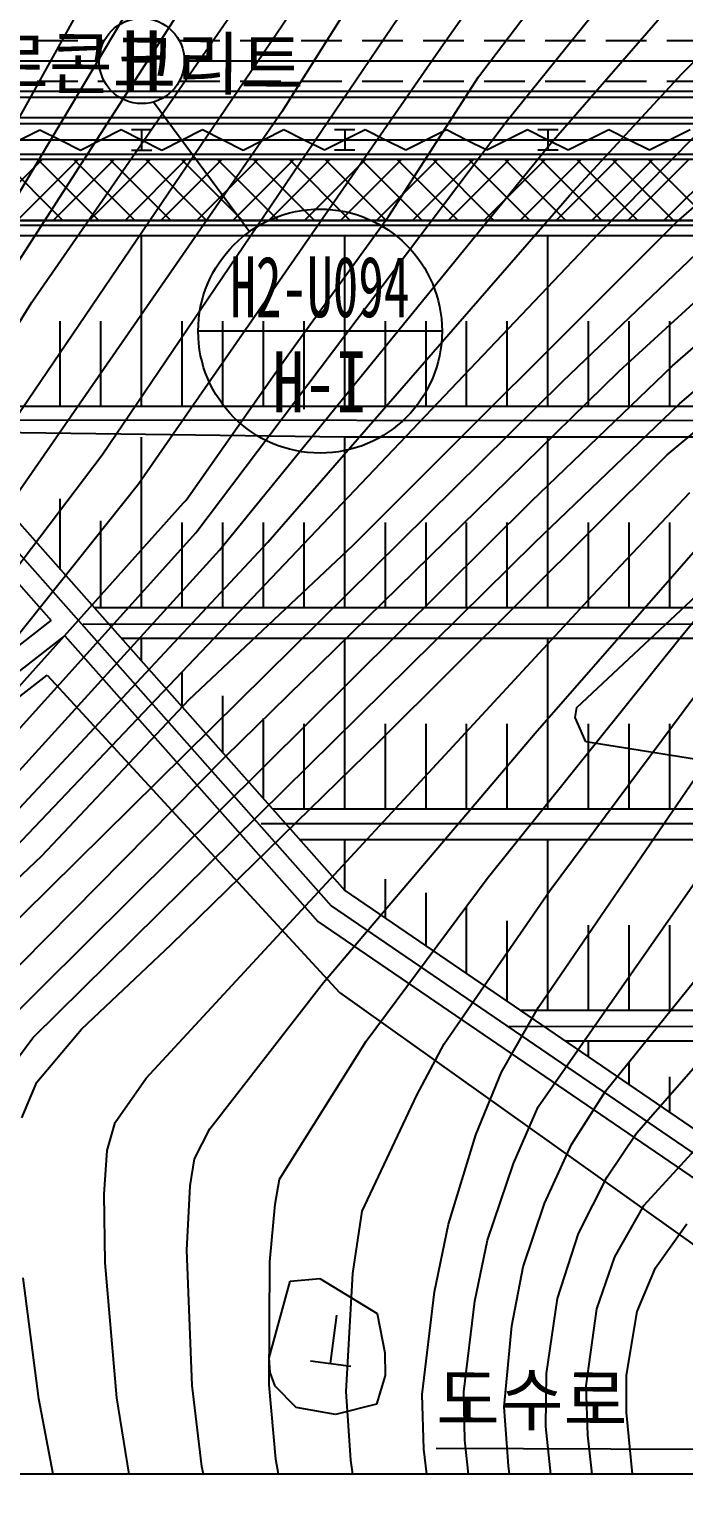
# Model space of a CAD drawing. Header units: millimetres. Extents: x 17638 to 18434, y 1103 to 1809.
# Drawn here: x 17844.1 to 17876.3, y 1401.3 to 1473.3 of the extents above; entities that cross this region are included whole.
import ezdxf
from ezdxf.enums import TextEntityAlignment as Align
from ezdxf.xclip import XClip

# ---------------------------------------------------------------- set-up
doc = ezdxf.new("R2010")
doc.units = ezdxf.units.MM
doc.header["$LTSCALE"] = 10
doc.header["$MEASUREMENT"] = 0
doc.header["$XCLIPFRAME"] = 2
doc.linetypes.add('HIDDEN', pattern=[0.375, 0.25, -0.125])
for name, color, linetype in [('TN-MANH', 4, 'Continuous'), ('TZ-BASE', 253, 'Continuous'), ('TZ-CABL', 4, 'Continuous')]:
    doc.layers.add(name, color=color, linetype=linetype)
doc.layers.add('TX-PAPR', color=2, linetype='Continuous', plot=False)
doc.styles.add('GR', font='GulimChe.ttf')
doc.styles.add('HANA', font='GulimChe.ttf')
doc.linetypes.add('ZIGZAG', pattern='A,0.0001,-0.2,[131,ltypeshp.shx,S=0.2,R=0,X=-0.2,Y=0],-0.4,[131,ltypeshp.shx,S=0.2,R=180,X=0.2,Y=0],-0.2', length=0.8001)

# ---------------------------------------------------------------- blocks, each defined once
blk = doc.blocks.new('JD-CDFDG5GDCH4')
at = {"layer": 'TZ-BASE'}
for p, q in [((147.721, 9.161, -216.01), (136.9, -7.997, -216.01)), ((128.06, -24.872, -215.01), (149.869, 7.305, -215.01)), ((144.608, -5.023, -214.01), (152.123, 5.626, -214.01)), ((128.719, 0.264, -221.01), (106.675, -39.371, -221.01)), ((124.606, -17.365, -218.01), (135.892, -1.064, -218.01)), ((146.586, -6.274, -213.01), (150.451, -1.193, -213.01)), ((147.949, -8.497, -212.01), (153.992, -0.995, -212.01)), ((118.431, -21.248, -220.01), (130.021, -1.866, -220.01)), ((132.459, -2.125, -219.01), (122.715, -17.243, -219.01)), ((156.591, -6.141, -210.01), (161.252, -1.454, -210.01)), ((119.575, -29.276, -217.01), (137.274, -3.211, -217.01)), ((150.155, -9.533, -211.01), (155.523, -3.361, -211.01)), ((129.851, -26.296, -214.01), (144.608, -5.023, -214.01)), ((142.153, -13.142, -213.01), (146.586, -6.274, -213.01)), ((151.057, -12.124, -210.01), (156.591, -6.141, -210.01)), ((156.317, -13.441, -208.01), (165.079, -5.777, -208.01)), ((280, -7, -393.01), (38.188, -7, -393.01)), ((199.53, -7.3, -393.01), (111.211, -7.3, -393.01)), ((199.525, -8.6, -393.01), (111.207, -8.6, -393.01)), ((199.526, -8.3, -393.01), (111.208, -8.3, -393.01)), ((136.9, -7.997, -216.01), (114.674, -40.066, -216.01)), ((132.671, -28.698, -212.01), (147.949, -8.497, -212.01)), ((123, -9.881, -393.01), (125, -8.881, -393.01)), ((125, -8.881, -393.01), (126, -9.381, -393.01)), ((127, -9.88, -393.01), (129, -8.88, -393.01)), ((129, -8.88, -393.01), (130, -9.38, -393.01)), ((129.5, -8.88, -393.01), (130.5, -8.88, -393.01)), ((130, -8.88, -393.01), (130, -9.88, -393.01)), ((131, -9.88, -393.01), (133, -8.88, -393.01)), ((133, -8.88, -393.01), (134, -9.38, -393.01)), ((135, -9.88, -393.01), (137, -8.879, -393.01)), ((137, -8.879, -393.01), (138, -9.379, -393.01)), ((139, -9.879, -393.01), (141, -8.879, -393.01)), ((139.5, -8.879, -393.01), (140.5, -8.879, -393.01)), ((140, -8.879, -393.01), (140, -9.879, -393.01)), ((141, -8.879, -393.01), (142, -9.379, -393.01)), ((143, -9.879, -393.01), (145, -8.878, -393.01)), ((145, -8.878, -393.01), (146, -9.378, -393.01)), ((147, -9.878, -393.01), (149, -8.878, -393.01)), ((149, -8.878, -393.01), (150, -9.378, -393.01)), ((149.5, -8.878, -393.01), (150.5, -8.878, -393.01)), ((150, -8.878, -393.01), (150, -9.878, -393.01)), ((151, -9.878, -393.01), (153, -8.877, -393.01)), ((152.486, -14.006, -209.01), (157.204, -9.235, -209.01)), ((153, -8.877, -393.01), (154, -9.377, -393.01)), ((155, -9.877, -393.01), (157, -8.877, -393.01)), ((126, -9.381, -393.01), (127, -9.88, -393.01)), ((129.5, -9.88, -393.01), (130.5, -9.88, -393.01)), ((130, -9.38, -393.01), (131, -9.88, -393.01)), ((133.834, -29.559, -211.01), (150.155, -9.533, -211.01)), ((134, -9.38, -393.01), (135, -9.88, -393.01)), ((138, -9.379, -393.01), (139, -9.879, -393.01)), ((139.5, -9.879, -393.01), (140.5, -9.879, -393.01)), ((142, -9.379, -393.01), (143, -9.879, -393.01)), ((146, -9.378, -393.01), (147, -9.878, -393.01)), ((149.5, -9.878, -393.01), (150.5, -9.878, -393.01)), ((150, -9.378, -393.01), (151, -9.878, -393.01)), ((154, -9.377, -393.01), (155, -9.877, -393.01)), ((199.52, -10.1, -393.01), (109.898, -10.1, -393.01)), ((199.519, -10.35, -393.01), (109.913, -10.35, -393.01)), ((280, -10.35, -393.01), (113.339, -10.35, -393.01)), ((122.116, -13.35, -393.01), (125.116, -10.35, -393.01)), ((126.132, -13.35, -393.01), (123.132, -10.35, -393.01)), ((123.883, -13.35, -393.01), (126.883, -10.35, -393.01)), ((127.899, -13.35, -393.01), (124.899, -10.35, -393.01)), ((125.651, -13.35, -393.01), (128.651, -10.35, -393.01)), ((129.667, -13.35, -393.01), (126.667, -10.35, -393.01)), ((127.419, -13.35, -393.01), (130.419, -10.35, -393.01)), ((131.435, -13.35, -393.01), (128.435, -10.35, -393.01)), ((129.187, -13.35, -393.01), (132.187, -10.35, -393.01)), ((133.203, -13.35, -393.01), (130.203, -10.35, -393.01)), ((130.954, -13.35, -393.01), (133.954, -10.35, -393.01)), ((134.971, -13.35, -393.01), (131.971, -10.35, -393.01)), ((132.722, -13.35, -393.01), (135.722, -10.35, -393.01)), ((136.738, -13.35, -393.01), (133.738, -10.35, -393.01)), ((134.49, -13.35, -393.01), (137.49, -10.35, -393.01)), ((138.506, -13.35, -393.01), (135.506, -10.35, -393.01)), ((136.258, -13.35, -393.01), (139.258, -10.35, -393.01)), ((140.274, -13.35, -393.01), (137.274, -10.35, -393.01)), ((138.025, -13.35, -393.01), (141.025, -10.35, -393.01)), ((142.042, -13.35, -393.01), (139.042, -10.35, -393.01)), ((139.793, -13.35, -393.01), (142.793, -10.35, -393.01)), ((143.809, -13.35, -393.01), (140.809, -10.35, -393.01)), ((141.561, -13.35, -393.01), (144.561, -10.35, -393.01)), ((145.577, -13.35, -393.01), (142.577, -10.35, -393.01)), ((143.329, -13.35, -393.01), (146.329, -10.35, -393.01)), ((147.345, -13.35, -393.01), (144.345, -10.35, -393.01)), ((145.096, -13.35, -393.01), (148.096, -10.35, -393.01)), ((149.113, -13.35, -393.01), (146.113, -10.35, -393.01)), ((146.864, -13.35, -393.01), (149.864, -10.35, -393.01)), ((150.88, -13.35, -393.01), (147.88, -10.35, -393.01)), ((148.632, -13.35, -393.01), (151.632, -10.35, -393.01)), ((152.648, -13.35, -393.01), (149.648, -10.35, -393.01)), ((150.4, -13.35, -393.01), (153.4, -10.35, -393.01)), ((154.416, -13.35, -393.01), (151.416, -10.35, -393.01)), ((152.168, -13.35, -393.01), (155.168, -10.35, -393.01)), ((156.184, -13.35, -393.01), (153.184, -10.35, -393.01)), ((153.935, -13.35, -393.01), (156.935, -10.35, -393.01)), ((157.952, -13.35, -393.01), (154.952, -10.35, -393.01)), ((155.703, -13.35, -393.01), (158.703, -10.35, -393.01)), ((136.207, -29.16, -210.01), (151.057, -12.124, -210.01)), ((159.492, -13.35, -393.01), (110.087, -13.35, -393.01)), ((159.492, -13.6, -393.01), (110.102, -13.6, -393.01)), ((113.339, -13.35, -393.01), (280, -13.35, -393.01)), ((137.221, -19.946, -213.01), (142.153, -13.142, -213.01)), ((140.413, -29.315, -208.01), (156.317, -13.441, -208.01)), ((156.137, -20.495, -205.01), (163.906, -13.683, -205.01)), ((199.506, -14.1, -393.01), (105.807, -14.1, -393.01)), ((117.14, -51.154, -209.01), (152.486, -14.006, -209.01)), ((130, -22.5, -393.01), (130, -14.1, -393.01)), ((140, -22.5, -393.01), (140, -14.1, -393.01)), ((150, -22.5, -393.01), (150, -14.1, -393.01)), ((150.737, -21.241, -207.01), (158.028, -14.282, -207.01)), ((153.509, -20.759, -206.01), (160.412, -14.428, -206.01)), ((155.862, -24.877, -203.01), (167.793, -14.916, -203.01)), ((156.481, -22.367, -204.01), (165.025, -14.996, -204.01)), ((118.703, -26.779, -218.01), (124.606, -17.365, -218.01)), ((126, -22.5, -393.01), (126, -18.3, -393.01)), ((128, -22.5, -393.01), (128, -18.3, -393.01)), ((132, -22.5, -393.01), (132, -18.3, -393.01)), ((134, -22.5, -393.01), (134, -18.3, -393.01)), ((136, -22.5, -393.01), (136, -18.3, -393.01)), ((138, -22.623, -393.01), (138, -18.3, -393.01)), ((142, -22.5, -393.01), (142, -18.3, -393.01)), ((144, -22.5, -393.01), (144, -18.3, -393.01)), ((146, -22.5, -393.01), (146, -18.3, -393.01)), ((148, -22.5, -393.01), (148, -18.3, -393.01)), ((152, -22.5, -393.01), (152, -18.3, -393.01)), ((154, -22.5, -393.01), (154, -18.3, -393.01)), ((156, -22.5, -393.01), (156, -18.3, -393.01)), ((132.199, -27.099, -213.01), (137.221, -19.946, -213.01)), ((134.114, -39.721, -206.01), (153.509, -20.759, -206.01)), ((149.207, -27.136, -205.01), (156.137, -20.495, -205.01)), ((120.429, -51.142, -207.01), (150.737, -21.241, -207.01)), ((199.476, -22.5, -393.01), (118.874, -22.5, -393.01)), ((149.351, -29.178, -204.01), (156.481, -22.367, -204.01)), ((118.082, -23.142, -393.01), (180.041, -23.205, -393.01)), ((140, -24, -393.01), (120, -23.73, -393.01)), ((120, -23.73, -393.01), (140, -46.3, -393.01)), ((119.252, -24.393, -393.01), (139.334, -47.056, -393.01)), ((130, -32.4, -393.01), (130, -24, -393.01)), ((140, -32.4, -393.01), (140, -24, -393.01)), ((199.471, -24, -393.01), (140, -24, -393.01)), ((150, -32.4, -393.01), (150, -24, -393.01)), ((117.394, -38.935, -215.01), (128.06, -24.872, -215.01)), ((118.503, -25.056, -393.01), (125.554, -33.013, -393.01)), ((141.711, -38.948, -203.01), (155.862, -24.877, -203.01)), ((151.424, -37.29, -201.845), (164.032, -25.496, -201.845)), ((115.259, -44.577, -214.01), (129.851, -26.296, -214.01)), ((121.201, -39.355, -213.01), (132.058, -27.227, -213.01)), ((122.375, -53.743, -205.01), (149.207, -27.136, -205.01)), ((126, -30.501, -393.01), (126, -27.037, -393.01)), ((132.058, -27.227, -213.01), (132.199, -27.099, -213.01)), ((152.199, -31.788, -202.01), (156.982, -26.724, -202.01)), ((120.976, -41.657, -212.01), (132.671, -28.698, -212.01)), ((128, -32.4, -393.01), (128, -28.119, -393.01)), ((132, -32.4, -393.01), (132, -28.2, -393.01)), ((134, -32.4, -393.01), (134, -28.2, -393.01)), ((136, -32.4, -393.01), (136, -28.2, -393.01)), ((138, -32.4, -393.01), (138, -28.2, -393.01)), ((142, -32.4, -393.01), (142, -28.2, -393.01)), ((144, -32.4, -393.01), (144, -28.2, -393.01)), ((146, -32.4, -393.01), (146, -28.2, -393.01)), ((148, -32.4, -393.01), (148, -28.2, -393.01)), ((152, -32.4, -393.01), (152, -28.2, -393.01)), ((154, -32.4, -393.01), (154, -28.2, -393.01)), ((156, -32.4, -393.01), (156, -28.2, -393.01)), ((116.61, -50.145, -210.01), (136.207, -29.16, -210.01)), ((124.656, -53.548, -204.01), (149.351, -29.178, -204.01)), ((132.337, -36.898, -208.01), (140.413, -29.315, -208.01)), ((116.343, -48.803, -211.01), (133.834, -29.559, -211.01)), ((149.379, -38.556, -201.01), (157.256, -29.55, -201.01)), ((156.505, -33.865, -200.01), (159.886, -29.75, -200.01)), ((199.442, -32.4, -393.01), (127.683, -32.4, -393.01)), ((130.232, -55.516, -202.01), (152.199, -31.788, -202.01)), ((105.662, -48.491, -393.01), (125.554, -33.013, -393.01)), ((106.347, -49.225, -393.01), (126.218, -33.763, -393.01)), ((126.218, -33.763, -393.01), (138.668, -47.812, -393.01)), ((127.126, -33.184, -393.01), (180.071, -33.216, -393.01)), ((147.001, -45.708, -200.01), (156.505, -33.865, -200.01)), ((199.437, -33.9, -393.01), (129.012, -33.9, -393.01)), ((130, -35.015, -393.01), (130, -33.9, -393.01)), ((140, -42.3, -393.01), (140, -33.9, -393.01)), ((149.532, -52.037, -198.01), (161.708, -34.229, -198.01)), ((150, -42.3, -393.01), (150, -33.9, -393.01)), ((150.107, -46.271, -199.01), (158.891, -34.48, -199.01)), ((107.031, -49.96, -393.01), (125.354, -35.703, -393.01)), ((107.031, -49.96, -393.01), (125.354, -35.703, -393.01)), ((125.354, -35.703, -393.01), (139.746, -51.314, -393.01)), ((125.354, -35.703, -393.01), (139.746, -51.314, -393.01)), ((132, -37.272, -393.01), (132, -35.586, -393.01)), ((149.524, -56.941, -197.01), (164.495, -35.476, -197.01)), ((134, -39.529, -393.01), (134, -36.714, -393.01)), ((125.093, -44.588, -208.01), (132.337, -36.898, -208.01)), ((151.344, -37.793, -201.845), (151.424, -37.29, -201.845)), ((136, -41.786, -393.01), (136, -37.843, -393.01)), ((138, -42.3, -393.01), (138, -38.1, -393.01)), ((142, -42.3, -393.01), (142, -38.1, -393.01)), ((144, -42.3, -393.01), (144, -38.1, -393.01)), ((146, -42.3, -393.01), (146, -38.1, -393.01)), ((148, -42.3, -393.01), (148, -38.1, -393.01)), ((151.87, -38.99, -201.845), (151.344, -37.793, -201.845)), ((152, -42.3, -393.01), (152, -38.1, -393.01)), ((154, -42.3, -393.01), (154, -38.1, -393.01)), ((156, -42.3, -393.01), (156, -38.1, -393.01)), ((138.955, -50.824, -201.01), (149.379, -38.556, -201.01)), ((131.464, -48.957, -203.01), (141.711, -38.948, -203.01)), ((154.855, -39.465, -201.845), (151.87, -38.99, -201.845)), ((157.726, -39.921, -201.845), (154.855, -39.465, -201.845)), ((120.889, -53.098, -206.01), (134.114, -39.721, -206.01)), ((199.407, -42.3, -393.01), (136.455, -42.3, -393.01)), ((135.883, -42.999, -393.01), (226.462, -43.001, -393.01)), ((199.402, -43.8, -393.01), (137.785, -43.8, -393.01)), ((140, -46.3, -393.01), (140, -43.8, -393.01)), ((150, -52.2, -393.01), (150, -43.8, -393.01)), ((118.75, -50.534, -208.01), (125.093, -44.588, -208.01)), ((141.057, -53.7, -200.01), (147.001, -45.708, -200.01)), ((142, -47.665, -393.01), (142, -45.732, -393.01)), ((140, -46.3, -393.01), (160.41, -60.23, -393.01)), ((144, -49.03, -393.01), (144, -46.415, -393.01)), ((144.896, -53.837, -199.01), (150.107, -46.271, -199.01)), ((139.334, -47.056, -393.01), (159.492, -60.814, -393.01)), ((146, -50.395, -393.01), (146, -47.097, -393.01)), ((138.668, -47.812, -393.01), (159.189, -61.818, -393.01)), ((148, -51.76, -393.01), (148, -47.78, -393.01)), ((152, -52.2, -393.01), (152, -48, -393.01)), ((152.831, -56.169, -196.01), (159.655, -47.694, -196.01)), ((154, -52.2, -393.01), (154, -48, -393.01)), ((156, -52.2, -393.01), (156, -48, -393.01)), ((127.04, -53.121, -203.01), (131.464, -48.957, -203.01)), ((133.363, -58.013, -201.01), (138.955, -50.824, -201.01)), ((154.358, -58.228, -195.01), (160.948, -50.695, -195.01)), ((139.746, -51.314, -393.01), (159.389, -65.292, -393.01)), ((139.746, -51.314, -393.01), (159.389, -65.292, -393.01)), ((154.73, -61.771, -194.01), (163.886, -51.758, -194.01)), ((147.707, -55.235, -198.01), (149.532, -52.037, -198.01)), ((199.373, -52.2, -393.01), (148.645, -52.2, -393.01)), ((124.847, -55.713, -203.01), (127.04, -53.121, -203.01)), ((148.096, -52.972, -393.01), (218.105, -53.063, -393.01)), ((123.185, -55.51, -204.01), (124.656, -53.548, -204.01)), ((136.794, -60.498, -200.01), (141.057, -53.7, -200.01)), ((143.546, -56.356, -199.01), (144.896, -53.837, -199.01)), ((199.367, -53.7, -393.01), (150.843, -53.7, -393.01)), ((152, -54.49, -393.01), (152, -53.7, -393.01)), ((146.45, -58.315, -198.01), (147.707, -55.235, -198.01)), ((154, -55.855, -393.01), (154, -54.777, -393.01)), ((156, -57.22, -393.01), (156, -55.46, -393.01)), ((124.113, -57.478, -203.01), (124.847, -55.713, -203.01)), ((128.696, -57.711, -202.01), (130.232, -55.516, -202.01)), ((151.163, -58.782, -196.01), (152.831, -56.169, -196.01)), ((140.851, -62.069, -199.01), (143.546, -56.356, -199.01)), ((148.3, -59.72, -197.01), (149.524, -56.941, -197.01)), ((128.3, -59.087, -202.01), (128.696, -57.711, -202.01)), ((132.604, -59.495, -201.01), (133.363, -58.013, -201.01)), ((145.11, -62.698, -198.01), (146.45, -58.315, -198.01)), ((152.909, -60.379, -195.01), (154.358, -58.228, -195.01)), ((128.159, -61.234, -202.01), (128.3, -59.087, -202.01)), ((149.823, -61.685, -196.01), (151.163, -58.782, -196.01)), ((132.4, -60.813, -201.01), (132.604, -59.495, -201.01)), ((147.031, -63.482, -197.01), (148.3, -59.72, -197.01)), ((136.58, -61.719, -200.01), (136.794, -60.498, -200.01)), ((151.502, -63.161, -195.01), (152.909, -60.379, -195.01)), ((128.212, -64.598, -202.01), (128.159, -61.234, -202.01)), ((132.236, -63.984, -201.01), (132.4, -60.813, -201.01)), ((136.321, -64.559, -200.01), (136.58, -61.719, -200.01)), ((148.776, -64.793, -196.01), (149.823, -61.685, -196.01)), ((153.288, -64.304, -194.01), (154.73, -61.771, -194.01)), ((140.406, -65.135, -199.01), (140.851, -62.069, -199.01)), ((155.292, -64.857, -193.01), (156.828, -62.679, -193.01)), ((144.424, -66.031, -198.01), (145.11, -62.698, -198.01)), ((150.467, -66.357, -195.01), (151.502, -63.161, -195.01)), ((132.496, -70.643, -201.01), (132.236, -63.984, -201.01)), ((146.395, -66.493, -197.01), (147.031, -63.482, -197.01)), ((128.777, -71.249, -202.01), (128.212, -64.598, -202.01)), ((136.287, -70.609, -200.01), (136.321, -64.559, -200.01)), ((148.231, -67.695, -196.01), (148.776, -64.793, -196.01)), ((152.399, -66.866, -194.01), (153.288, -64.304, -194.01)), ((124.94, -71.286, -203.01), (124.166, -65.341, -203.01)), ((136.284, -69.277, -198.665), (137.32, -65.505, -198.665)), ((137.32, -65.505, -198.665), (138.772, -65.378, -198.665)), ((138.772, -65.378, -198.665), (141.6, -67.1, -198.665)), ((140.072, -70.929, -199.01), (140.406, -65.135, -199.01)), ((154.394, -66.991, -193.01), (155.292, -64.857, -193.01)), ((143.802, -71.082, -198.01), (144.424, -66.031, -198.01)), ((145.861, -70.944, -197.01), (146.395, -66.493, -197.01)), ((149.932, -70.049, -195.01), (150.467, -66.357, -195.01)), ((151.882, -70.654, -194.01), (152.399, -66.866, -194.01)), ((153.869, -70.134, -193.01), (154.394, -66.991, -193.01)), ((139.301, -69.557, -197.29), (139.607, -67.176, -197.29)), ((141.6, -67.1, -198.665), (141.97, -69.026, -198.665)), ((147.849, -71.68, -196.01), (148.231, -67.695, -196.01)), ((141.97, -69.026, -198.665), (141.991, -70.143, -198.665)), ((136.329, -69.999, -198.665), (136.284, -69.277, -198.665)), ((138.309, -69.429, -197.29), (140.293, -69.684, -197.29)), ((136.61, -74.264, -200.01), (136.287, -70.609, -200.01)), ((136.58, -70.675, -198.665), (136.329, -69.999, -198.665)), ((141.991, -70.143, -198.665), (141.57, -71.547, -198.665)), ((149.901, -72.658, -195.01), (149.932, -70.049, -195.01)), ((153.87, -71.967, -193.01), (153.869, -70.134, -193.01)), ((126.186, -77.771, -203.01), (124.94, -71.286, -203.01)), ((129.795, -77.427, -202.01), (128.777, -71.249, -202.01)), ((132.97, -74.623, -201.01), (132.496, -70.643, -201.01)), ((137.608, -71.713, -198.665), (136.58, -70.675, -198.665)), ((140.296, -74.302, -199.01), (140.072, -70.929, -199.01)), ((143.896, -73.775, -198.01), (143.802, -71.082, -198.01)), ((145.914, -73.318, -197.01), (145.861, -70.944, -197.01)), ((151.956, -73.075, -194.01), (151.882, -70.654, -194.01)), ((139.54, -72.06, -198.665), (137.608, -71.713, -198.665)), ((141.57, -71.547, -198.665), (139.54, -72.06, -198.665)), ((148.053, -74.587, -196.01), (147.849, -71.68, -196.01)), ((154.361, -76.958, -193.01), (153.87, -71.967, -193.01)), ((150.483, -78.275, -195.01), (149.901, -72.658, -195.01)), ((146.442, -78.324, -197.01), (145.914, -73.318, -197.01)), ((152.795, -80.463, -194.01), (151.956, -73.075, -194.01)), ((144.466, -78.824, -198.01), (143.896, -73.775, -198.01)), ((157.396, -73.776, -393.01), (144.492, -73.731, -393.01)), ((133.838, -79.224, -201.01), (132.97, -74.623, -201.01)), ((137.507, -79.454, -200.01), (136.61, -74.264, -200.01)), ((140.948, -78.78, -199.01), (140.296, -74.302, -199.01)), ((148.806, -80.489, -196.01), (148.053, -74.587, -196.01))]:
    blk.add_line(p, q, dxfattribs=at)
at = {"layer": 'TZ-BASE', "ltscale": 0.2}
blk.add_line((110.659, -9.382, -393.01), (280, -9.362, -393.01), dxfattribs=at)
at = {"layer": 'TZ-BASE', "style": 'HANA'}
for s, p in [('본선수로콘크리트', (112.887, -6.809, -393.01)), ('도수로', (144.496, -72.562, -393.01))]:
    blk.add_text(s, height=2.5, rotation=359.7997, dxfattribs=at).set_placement(p)
blk = doc.blocks.new('ba')
at = {"layer": 'TZ-BASE'}
for p, q in [((212.297, 366.713), (217.025, 360.339)), ((226.497, 355.446), (214.497, 355.446))]:
    blk.add_line(p, q, dxfattribs=at)
blk.add_circle((220.497, 355.446), 6, dxfattribs=at)
at = {"layer": 'TZ-BASE', "style": 'GR'}
for s, width, p in [('H2-U094', 0.65, (220.487, 357.606)), ('H-I', 0.8, (220.488, 352.946))]:
    blk.add_text(s, height=3, dxfattribs=dict(at, width=width)).set_placement(p, align=Align.MIDDLE)
blk = doc.blocks.new('123')
at = {"layer": 'TZ-BASE'}
blk.add_blockref('ba', (0, 0), dxfattribs=at)

msp = doc.modelspace()

# ---------------------------------------------------------------- linework, layer by layer
at = {"layer": 'TN-MANH'}
msp.add_circle((17849.609, 1471.783), 2.1, dxfattribs=at)
at = {"layer": 'TX-PAPR', "elevation": 393.01, "flags": 128}
msp.add_lwpolyline([(17721.109, 1552.283), (18419.599, 1552.283), (18419.599, 1402.283), (17718.088, 1402.283), (17721.109, 1552.283)], dxfattribs=at)
at = {"layer": 'TZ-CABL', "linetype": 'HIDDEN', "ltscale": 0.8}
for points in [[(17760.455, 1472.783), (17847.762, 1472.783)], [(17851.455, 1472.783), (17973.762, 1472.783)], [(17760.709, 1471.783), (17847.509, 1471.783)], [(17851.709, 1471.783), (17973.509, 1471.783)], [(17760.455, 1470.783), (17847.762, 1470.783)], [(17851.455, 1470.783), (17973.762, 1470.783)]]:
    msp.add_lwpolyline(points, dxfattribs=at)
at = {"layer": 'TZ-CABL', "linetype": 'ZIGZAG', "ltscale": 0.5}
for points in [[(17760.709, 1471.783), (17847.509, 1471.783)], [(17851.709, 1471.783), (17973.509, 1471.783)]]:
    msp.add_lwpolyline(points, dxfattribs=at)

# ---------------------------------------------------------------- block references
at = {"layer": 'TZ-BASE'}
ref = msp.add_blockref('JD-CDFDG5GDCH4', (17719.599, 1477.283, 393.01), dxfattribs=at)
XClip(ref).set_block_clipping_path([(1.5103084745, 75), (700, 75), (700, -75), (-1.5103084745, -75)])
msp.add_blockref('123', (17637.889, 1103.051), dxfattribs=at)

# ---------------------------------------------------------------- texts
at = {"layer": 'TN-MANH', "linetype": 'ByBlock', "style": 'GR'}
msp.add_text('H', height=3, dxfattribs=at).set_placement((17849.609, 1471.783), align=Align.MIDDLE)

doc.saveas('drawing.dxf')
